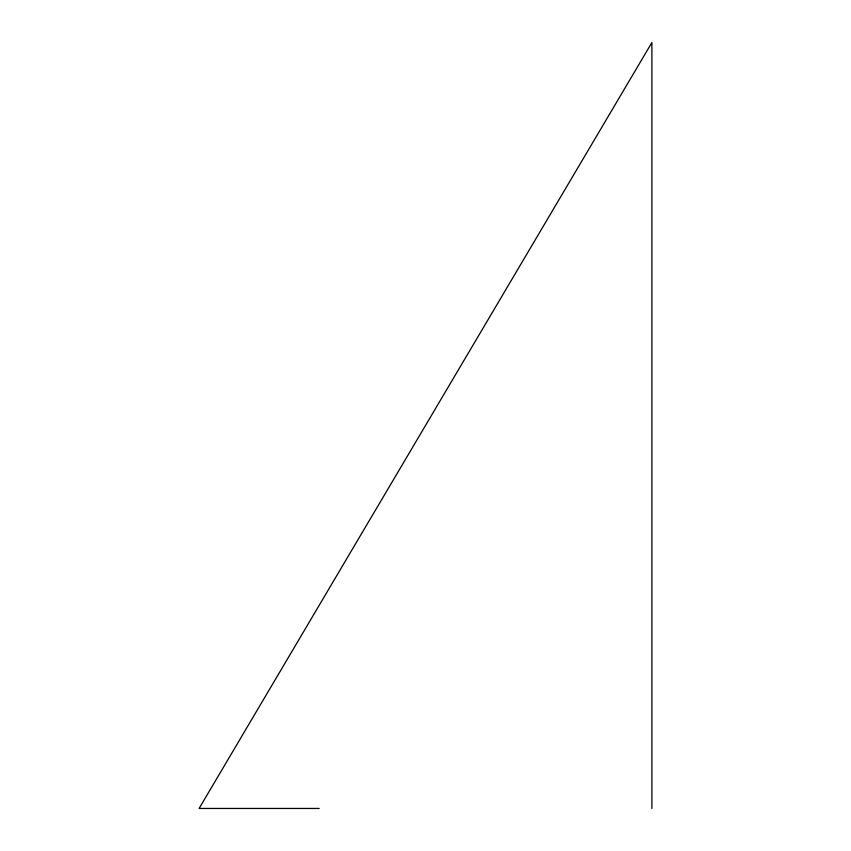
<?xml version="1.0" encoding="UTF-8"?>
<svg xmlns="http://www.w3.org/2000/svg" width="851" height="851" viewBox="0 0 851 851"><rect width="100%" height="100%" fill="white"/><g stroke="black" fill="none" stroke-linecap="round" stroke-linejoin="round"><path stroke-width="1.28" d="M319.199 808.45L199.113 808.45L651.887 42.55L651.887 808.45"/></g></svg>
